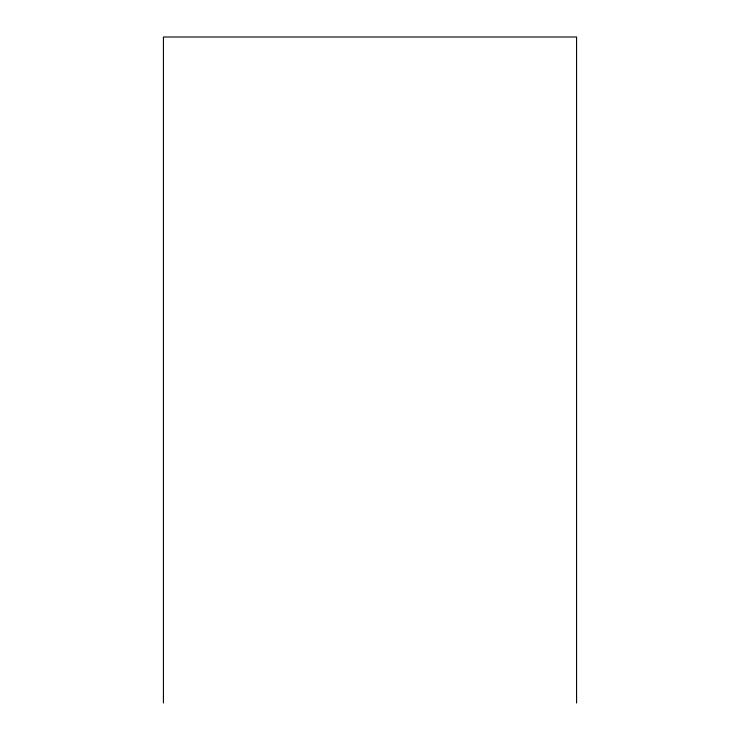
<?xml version="1.0" encoding="UTF-8"?>
<svg xmlns="http://www.w3.org/2000/svg" width="740" height="740" viewBox="0 0 740 740"><rect width="100%" height="100%" fill="white"/><g stroke="black" fill="none" stroke-linecap="round" stroke-linejoin="round"><path stroke-width="1.11" d="M576.571 703L576.571 37L163.429 37L163.429 703"/></g></svg>
